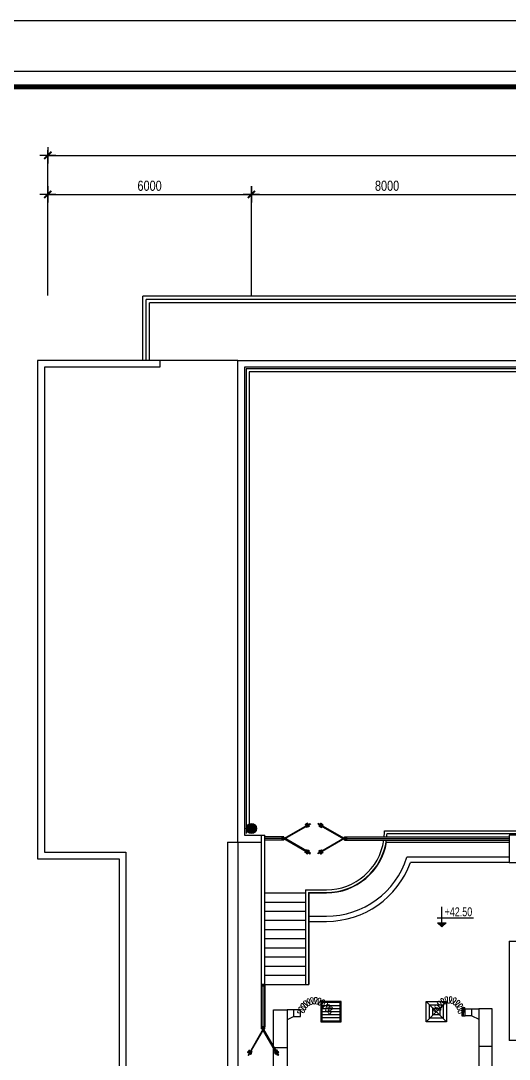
# Model space of a CAD drawing. Header units: metres. Extents: x 352651 to 1421851, y -87441 to -24441.
# Drawn here: x 1349624 to 1364021, y -55066 to -24441 of the extents above; entities that cross this region are included whole.
import ezdxf

# ---------------------------------------------------------------- set-up
doc = ezdxf.new("R2010")
doc.units = ezdxf.units.M
doc.header["$LTSCALE"] = 300
doc.header["$MEASUREMENT"] = 0
doc.header["$PDMODE"] = 2
doc.linetypes.add('DASHED2', pattern=[0.375, 0.25, -0.125])
doc.layers.get('0').update_dxf_attribs({"linetype": 'CONTINUOUS'})
doc.layers.get('Defpoints').update_dxf_attribs({"linetype": 'CONTINUOUS'})
for name, color, linetype in [('CUA', 8, 'CONTINUOUS'), ('CUAGIO', 2, 'CONTINUOUS'), ('DIM', 1, 'CONTINUOUS'), ('HATCH', 145, 'CONTINUOUS'), ('THAY', 9, 'CONTINUOUS'), ('TUONG', 7, 'CONTINUOUS'), ('vach', 6, 'CONTINUOUS')]:
    doc.layers.add(name, color=color, linetype=linetype)
doc.layers.add('noi mem', color=5, linetype='BATTING', lineweight=0)
doc.styles.add('ANO', font='VnAvantH.TTF')
doc.styles.add('CHUKICHTHUOC', font='vnshx.shx', dxfattribs={"width": 0.8, "height": 300, "bigfont": '@extfont2.shx'})
doc.linetypes.add('BATTING', pattern='A,0.0001,-0.1,[134,ltypeshp.shx,S=0.1,R=0,X=-0.1,Y=0],-0.2,[134,ltypeshp.shx,S=0.1,R=180,X=0.1,Y=0],-0.1', length=0.4001)
doc.dimstyles.new('150', dxfattribs={"dimscale": 150, "dimtxt": 2, "dimasz": 0.1, "dimexe": 1, "dimexo": 0, "dimgap": 0.7, "dimtad": 1, "dimdec": 0, "dimzin": 0, "dimdsep": 46, "dimtxsty": 'CHUKICHTHUOC', "dimblk": 'ARR', "dimcen": 0, "dimdle": 1, "dimclrd": 3, "dimclre": 3, "dimclrt": 3, "dimadec": 0, "dimazin": 0, "dimtfac": 1, "dimtdec": 0, "dimtix": 1, "dimtmove": 2, "dimatfit": 3, "dimldrblk": 'ARR', "dimfxl": 1, "dimtolj": 1, "dimtzin": 0, "dimarcsym": 0})

# ---------------------------------------------------------------- blocks, each defined once
blk = doc.blocks.new('SAD')
at = {"layer": 'CUAGIO', "color": 8}
for p, q in [((-300, -300), (300, 300)), ((300, -300), (-300, 300))]:
    blk.add_line(p, q, dxfattribs=at)
at = {"layer": 'CUAGIO'}
blk.add_lwpolyline([(300, -300), (300, 300), (-300, 300), (-300, -300)], close=True, dxfattribs=at)
at = {"layer": 'CUAGIO', "color": 8}
for points in [[(200, -200), (200, 200), (-200, 200), (-200, -200)], [(100, -100), (100, 100), (-100, 100), (-100, -100)]]:
    blk.add_lwpolyline(points, close=True, dxfattribs=at)
blk = doc.blocks.new('SAG')
at = {"layer": 'CUAGIO'}
for p, q in [((-300, 300), (-300, -300)), ((300, 300), (-300, 300)), ((300, -300), (300, 300)), ((-300, -300), (300, -300))]:
    blk.add_line(p, q, dxfattribs=at)
at = {"layer": 'CUAGIO', "color": 8}
for p, q in [((-270, 270), (-270, -270)), ((270, 270), (-270, 270)), ((-180, -270), (-180, 270)), ((-90, -270), (-90, 270)), ((0, -270), (0, 270)), ((90, -270), (90, 270)), ((180, -270), (180, 270)), ((270, -270), (270, 270)), ((-270, -270), (270, -270))]:
    blk.add_line(p, q, dxfattribs=at)
blk = doc.blocks.new('ARR')
at = {"color": 1}
for p, q in [((-16, 0), (16, 0)), ((0, -16), (0, 16))]:
    blk.add_line(p, q, dxfattribs=at)
at = {"color": 3, "const_width": 3.6}
blk.add_lwpolyline([(-7.1, -7.1), (7.1, 7.1)], dxfattribs=at)
blk = doc.blocks.new('*D185')
at = {"layer": 'Defpoints', "color": 0, "transparency": 16777216}
for p in [(1356421, -29563), (1350421, -32544), (1356421, -32544)]:
    blk.add_point(p, dxfattribs=at)
at = {"layer": 'DIM', "color": 3, "lineweight": -2, "transparency": 16777216}
for p, q in [((1350421, -32544), (1350421, -29413)), ((1350436, -29563), (1356406, -29563)), ((1356421, -32544), (1356421, -29413))]:
    blk.add_line(p, q, dxfattribs=at)
at = {"layer": 'DIM', "color": 3, "lineweight": -2, "transparency": 16777216, "xscale": 15, "yscale": 15, "zscale": 15, "rotation": 180}
blk.add_blockref('ARR', (1350421, -29563), dxfattribs=at)
at = {"layer": 'DIM', "color": 3, "lineweight": -2, "transparency": 16777216, "xscale": 15, "yscale": 15, "zscale": 15}
blk.add_blockref('ARR', (1356421, -29563), dxfattribs=at)
at = {"layer": 'DIM', "color": 3, "transparency": 16777216, "insert": (1353421, -29308), "char_height": 300, "attachment_point": 5, "style": 'CHUKICHTHUOC'}
blk.add_mtext('\\A1;6000', dxfattribs=at)
blk = doc.blocks.new('*D186')
at = {"layer": 'Defpoints', "color": 0, "transparency": 16777216}
for p in [(1364421, -29563), (1356421, -32544), (1364421, -32544)]:
    blk.add_point(p, dxfattribs=at)
at = {"layer": 'DIM', "color": 3, "lineweight": -2, "transparency": 16777216}
for p, q in [((1356421, -32544), (1356421, -29413)), ((1356436, -29563), (1364406, -29563)), ((1364421, -32544), (1364421, -29413))]:
    blk.add_line(p, q, dxfattribs=at)
at = {"layer": 'DIM', "color": 3, "lineweight": -2, "transparency": 16777216, "xscale": 15, "yscale": 15, "zscale": 15, "rotation": 180}
blk.add_blockref('ARR', (1356421, -29563), dxfattribs=at)
at = {"layer": 'DIM', "color": 3, "lineweight": -2, "transparency": 16777216, "xscale": 15, "yscale": 15, "zscale": 15}
blk.add_blockref('ARR', (1364421, -29563), dxfattribs=at)
at = {"layer": 'DIM', "color": 3, "transparency": 16777216, "insert": (1360421, -29308), "char_height": 300, "attachment_point": 5, "style": 'CHUKICHTHUOC'}
blk.add_mtext('\\A1;8000', dxfattribs=at)
blk = doc.blocks.new('*D189')
at = {"layer": 'Defpoints', "color": 0, "transparency": 16777216}
for p in [(1380421, -28410), (1350421, -32544), (1380421, -32544)]:
    blk.add_point(p, dxfattribs=at)
at = {"layer": 'DIM', "color": 3, "lineweight": -2, "transparency": 16777216}
for p, q in [((1350421, -32544), (1350421, -28260)), ((1350436, -28410), (1380406, -28410)), ((1380421, -32544), (1380421, -28260))]:
    blk.add_line(p, q, dxfattribs=at)
at = {"layer": 'DIM', "color": 3, "lineweight": -2, "transparency": 16777216, "xscale": 15, "yscale": 15, "zscale": 15, "rotation": 180}
blk.add_blockref('ARR', (1350421, -28410), dxfattribs=at)
at = {"layer": 'DIM', "color": 3, "lineweight": -2, "transparency": 16777216, "xscale": 15, "yscale": 15, "zscale": 15}
blk.add_blockref('ARR', (1380421, -28410), dxfattribs=at)
at = {"layer": 'DIM', "color": 3, "transparency": 16777216, "insert": (1365421, -28155), "char_height": 300, "attachment_point": 5, "style": 'CHUKICHTHUOC'}
blk.add_mtext('\\A1;30000', dxfattribs=at)
blk = doc.blocks.new('cot1')
at = {"layer": 'vach'}
blk.add_lwpolyline([(-400, -400), (400, -400), (400, 400), (-400, 400)], close=True, dxfattribs=at)
blk = doc.blocks.new('COTSAN')
for p, q in [((0, 1.04), (0, 5.58)), ((-1.34, 2.54), (8.9, 2.54))]:
    blk.add_line(p, q)
blk.add_lwpolyline([(-1.2, 1.11), (1.2, 1.11), (0, 0)], close=True)
blk.add_solid([(-1.2, 1.11), (1.2, 1.11), (0, 0)])
at = {"style": 'ANO', "width": 0.75}
blk.add_attdef('+0.000', (0.77, 2.94), '', height=2.5, dxfattribs=at)
blk = doc.blocks.new('1-van gio D200')
at = {"layer": 'CUAGIO'}
h = blk.add_hatch(dxfattribs=at)
h.set_pattern_fill('ANSI31', color=256, scale=100, style=0)
edge = h.paths.add_edge_path()
edge.add_ellipse((486127, -58494), major_axis=(-38.1, 0), ratio=0.310482, start_angle=0, end_angle=360, ccw=False)
for p, q in [((486167, -58437), (486087, -58277)), ((486127, -58257), (486127, -58494))]:
    blk.add_line(p, q, dxfattribs=at)
at = {"layer": 'CUAGIO', "const_width": 3}
for points in [[(486127, -58457), (486177, -58457), (486177, -58257), (486077, -58257), (486077, -58457), (486127, -58457)], [(486167, -58437), (486087, -58277)], [(486127, -58257), (486127, -58494)]]:
    blk.add_lwpolyline(points, dxfattribs=at)
at = {"layer": 'CUAGIO'}
blk.add_lwpolyline([(486177, -58457), (486077, -58457), (486077, -58257), (486177, -58257)], close=True, dxfattribs=at)
at = {"layer": 'CUAGIO', "const_width": 5.35}
blk.add_lwpolyline([(486131, -58357, -1), (486123, -58357, -1)], format="xyb", close=True, dxfattribs=at)
at = {"layer": 'CUAGIO', "extrusion": (0, 0, -1)}
blk.add_ellipse((486127, -58494), major_axis=(-38.1, 0), ratio=0.310482, start_param=-1.570796, end_param=4.712389, dxfattribs=at)
blk = doc.blocks.new('$circle')
at = {"ltscale": 1.5}
blk.add_circle((0, 0), 0.5, dxfattribs=at)

msp = doc.modelspace()

# ---------------------------------------------------------------- hatches: boundary and pattern name
at = {"layer": 'TUONG'}
h = msp.add_hatch(color=256, dxfattribs=at)
edge = h.paths.add_edge_path()
edge.add_arc((1356421.3, -48259.5), 150, 0, 360, ccw=False)

# ---------------------------------------------------------------- linework, layer by layer
for const_width in [150, 51.9]:
    msp.add_lwpolyline([(1337700.9, -85490.5), (1419900.9, -85490.5), (1419900.9, -26390.5), (1337700.9, -26390.5)], close=True, dxfattribs=dict(const_width=const_width))
at = {"layer": 'CUA'}
for p, q in [((1358050.2, -48127.9), (1358005.2, -48153.9)), ((1358005.2, -48153.9), (1358011.4, -48164.7)), ((1358056.4, -48138.7), (1358011.4, -48164.7)), ((1358092.1, -48110.9), (1358041.9, -48139.9)), ((1358088.7, -48194.5), (1358043.6, -48220.5)), ((1358049.9, -48231.3), (1358043.6, -48220.5)), ((1358094.9, -48205.3), (1358049.9, -48231.3)), ((1358081.2, -48147.3), (1358055.2, -48102.3)), ((1358130.5, -48177.6), (1358080.4, -48206.5)), ((1358093.6, -48168.8), (1358119.6, -48213.8)), ((1358412, -48177.6), (1358462.2, -48206.5)), ((1358448.9, -48168.8), (1358422.9, -48213.8)), ((1358447.6, -48205.3), (1358492.6, -48231.3)), ((1358450.5, -48110.9), (1358500.6, -48139.9)), ((1358453.9, -48194.5), (1358498.9, -48220.5)), ((1358461.4, -48147.3), (1358487.3, -48102.3)), ((1358486.1, -48138.7), (1358531.1, -48164.7)), ((1358492.3, -48127.9), (1358537.4, -48153.9)), ((1358492.6, -48231.3), (1358498.9, -48220.5)), ((1358537.4, -48153.9), (1358531.1, -48164.7)), ((1357321.3, -48509.5), (1356821.3, -48509.5)), ((1357321.3, -48609.1), (1356821.3, -48609.1)), ((1357321.3, -48509.5), (1357321.3, -48609.1)), ((1357374, -48609.1), (1357321.3, -48509.5)), ((1357374, -48509.5), (1357321.3, -48609.1)), ((1357374, -48509.5), (1357321.3, -48509.5)), ((1357374, -48609.1), (1357321.3, -48609.1)), ((1357374, -48609.1), (1357374, -48509.5)), ((1359168.5, -48609.1), (1359168.5, -48509.5)), ((1359168.5, -48609.1), (1359221.3, -48509.5)), ((1359168.5, -48509.5), (1359221.3, -48609.1)), ((1359168.5, -48509.5), (1359221.3, -48509.5)), ((1359168.5, -48609.1), (1359221.3, -48609.1)), ((1359221.3, -48509.5), (1359221.3, -48609.1)), ((1359221.3, -48509.5), (1364021.3, -48509.5)), ((1359221.3, -48609.1), (1364021.3, -48609.1)), ((1358005.2, -48964.7), (1358011.4, -48953.9)), ((1358050.2, -48990.7), (1358005.2, -48964.7)), ((1358056.4, -48979.9), (1358011.4, -48953.9)), ((1358092.1, -49007.7), (1358041.9, -48978.7)), ((1358049.9, -48887.3), (1358043.6, -48898.1)), ((1358088.7, -48924.1), (1358043.6, -48898.1)), ((1358094.9, -48913.3), (1358049.9, -48887.3)), ((1358081.2, -48971.3), (1358055.2, -49016.3)), ((1358130.5, -48941), (1358080.4, -48912.1)), ((1358093.6, -48949.8), (1358119.6, -48904.8)), ((1358412, -48941), (1358462.2, -48912.1)), ((1358448.9, -48949.8), (1358422.9, -48904.8)), ((1358447.6, -48913.3), (1358492.6, -48887.3)), ((1358450.5, -49007.7), (1358500.6, -48978.7)), ((1358453.9, -48924.1), (1358498.9, -48898.1)), ((1358461.4, -48971.3), (1358487.3, -49016.3)), ((1358486.1, -48979.9), (1358531.1, -48953.9)), ((1358492.3, -48990.7), (1358537.4, -48964.7)), ((1358492.6, -48887.3), (1358498.9, -48898.1)), ((1358537.4, -48964.7), (1358531.1, -48953.9)), ((1356821.3, -54112.3), (1356721.7, -54112.3)), ((1356721.7, -54165.1), (1356821.3, -54112.3)), ((1356821.3, -54165.1), (1356721.7, -54112.3)), ((1356721.7, -54165.1), (1356721.7, -54112.3)), ((1356721.7, -54165.1), (1356821.3, -54165.1)), ((1356821.3, -54165.1), (1356821.3, -54112.3)), ((1356340.1, -54841.2), (1356366.1, -54796.2)), ((1356350.9, -54847.5), (1356376.9, -54802.4)), ((1356366.1, -54796.2), (1356376.9, -54802.4)), ((1357176.9, -54796.2), (1357166.1, -54802.4)), ((1357192.1, -54847.5), (1357166.1, -54802.4)), ((1357202.9, -54841.2), (1357176.9, -54796.2)), ((1356359.4, -54872.2), (1356314.5, -54846.2)), ((1356323.1, -54883.1), (1356352.1, -54832.9)), ((1356381, -54884.7), (1356426, -54910.6)), ((1356389.7, -54921.6), (1356418.7, -54871.4)), ((1356406.7, -54879.7), (1356432.7, -54834.7)), ((1356417.5, -54885.9), (1356443.5, -54840.9)), ((1356443.5, -54840.9), (1356432.7, -54834.7)), ((1357099.4, -54840.9), (1357110.3, -54834.7)), ((1357125.4, -54885.9), (1357099.4, -54840.9)), ((1357136.2, -54879.7), (1357110.3, -54834.7)), ((1357161.9, -54884.7), (1357117, -54910.6)), ((1357153.2, -54921.6), (1357124.3, -54871.4)), ((1357183.5, -54872.2), (1357228.5, -54846.2)), ((1357219.8, -54883.1), (1357190.9, -54832.9))]:
    msp.add_line(p, q, dxfattribs=at)
at = {"layer": 'CUA', "linetype": 'Continuous'}
for p, q in [((1356721.3, -54112.3), (1356721.3, -52859.5)), ((1356771.3, -54112.3), (1356771.3, -52899.5)), ((1356821.3, -52859.5), (1356821.3, -54112.3)), ((1356821.3, -54112.3), (1356821.3, -52859.5))]:
    msp.add_line(p, q, dxfattribs=at)
at = {"layer": 'CUA'}
for points in [[(1358161.6, -48129), (1357384.6, -48577.6), (1357374, -48559.3), (1358151.1, -48110.7)], [(1358380.9, -48129), (1359157.9, -48577.6), (1359168.5, -48559.3), (1358391.5, -48110.7)], [(1358161.6, -48989.6), (1357384.6, -48541), (1357374, -48559.3), (1358151.1, -49007.9)], [(1358380.9, -48989.6), (1359157.9, -48541), (1359168.5, -48559.3), (1358391.5, -49007.9)], [(1356341.2, -54952.7), (1356789.8, -54175.6), (1356771.5, -54165.1), (1356322.9, -54942.1)], [(1357201.8, -54952.7), (1356753.2, -54175.6), (1356771.5, -54165.1), (1357220.1, -54942.1)]]:
    msp.add_lwpolyline(points, close=True, dxfattribs=at)
at = {"layer": 'CUA', "linetype": 'Continuous'}
for points in [[(1356721.3, -52859.5), (1356721.3, -52899.5), (1356821.3, -52899.5), (1356821.3, -52859.5)], [(1356721.3, -52899.5), (1356721.3, -52859.5), (1356821.3, -52859.5), (1356821.3, -52899.5)]]:
    msp.add_lwpolyline(points, close=True, dxfattribs=at)
at = {"layer": 'CUA', "extrusion": (0, 0, -1)}
for centre, major_axis in [((1358068.2, -48124.7), (17.6, -4.7)), ((1358435.9, -48191.4), (-4.7, 17.6)), ((1358106.6, -48927.2), (4.7, -17.6)), ((1358474.4, -48993.9), (-17.6, 4.7)), ((1356403.5, -54897.7), (-17.6, -4.7)), ((1357206, -54859.2), (-4.7, -17.6))]:
    msp.add_ellipse(centre, major_axis=major_axis, ratio=1, dxfattribs=at)
at = {"layer": 'CUA'}
for centre, major_axis in [((1358106.6, -48191.4), (4.7, 17.6)), ((1358474.4, -48124.7), (-17.6, -4.7)), ((1358068.2, -48993.9), (17.6, 4.7)), ((1358435.9, -48927.2), (-4.7, -17.6)), ((1356336.9, -54859.2), (4.7, -17.6)), ((1357139.4, -54897.7), (17.6, -4.7))]:
    msp.add_ellipse(centre, major_axis=major_axis, ratio=1, dxfattribs=at)
at = {"layer": 'CUAGIO'}
for p, q in [((1362721.3, -53783.4), (1362721.3, -53583.4)), ((1362721.3, -53583.4), (1363121.3, -53583.4)), ((1362921.3, -53783.4), (1362921.3, -53583.4)), ((1362921.3, -53783.4), (1362921.3, -53583.4)), ((1357871.8, -53605.8), (1357471.8, -53605.8)), ((1357671.8, -53805.8), (1357471.8, -53905.8)), ((1357671.8, -53805.8), (1357671.8, -53605.8)), ((1357671.8, -53805.8), (1357671.8, -53605.8)), ((1357671.8, -53805.8), (1357871.8, -53805.8)), ((1357871.8, -53805.8), (1357871.8, -53605.8)), ((1362921.3, -53783.4), (1362721.3, -53783.4)), ((1362921.3, -53783.4), (1363121.3, -53883.4)), ((1357071.8, -54715.8), (1357471.8, -54715.8)), ((1363521.3, -54693.4), (1363121.3, -54693.4))]:
    msp.add_line(p, q, dxfattribs=at)
for points in [[(1363521.3, -53583.4), (1363121.3, -53583.4), (1363121.3, -59133.4), (1363521.3, -59133.4)], [(1357071.8, -53605.8), (1357471.8, -53605.8), (1357471.8, -59155.8), (1357071.8, -59155.8)]]:
    msp.add_lwpolyline(points, close=True, dxfattribs=at)
at = {"layer": 'Defpoints', "linetype": 'DASHED2'}
msp.add_lwpolyline([(1332750.9, -87440.5), (1421850.9, -87440.5), (1421850.9, -24440.5), (1332750.9, -24440.5)], close=True, dxfattribs=at)
msp.add_lwpolyline([(1332750.9, -87440.5), (1421850.9, -87440.5), (1421850.9, -24440.5), (1332750.9, -24440.5)], close=True, dxfattribs=at)
at = {"layer": 'HATCH', "linetype": 'ByBlock'}
msp.add_lwpolyline([(1337250.9, -85940.5), (1420350.9, -85940.5), (1420350.9, -25940.5), (1337250.9, -25940.5)], close=True, dxfattribs=at)
at = {"layer": 'noi mem', "ltscale": 1.5}
for points in [[(1357871.8, -53705.8), (1357820.5, -53701, -1.3333333), (1357845.2, -53630.2), (1357888.4, -53658.3), (1357931.5, -53686.4, 1.3333333), (1357956.2, -53615.5), (1357905, -53610.7), (1357853.4, -53602.3, -1.3333333), (1357882.5, -53533.2), (1357924.5, -53564.4), (1357961, -53599.6, 1.3333333), (1357998.5, -53534.7), (1357949.7, -53520.8), (1357901.8, -53500, -1.3333333), (1357947, -53440.2), (1357980.1, -53480.6), (1358006.7, -53523.8, 1.3333333), (1358059, -53470.1), (1358015.2, -53444.6), (1357973.8, -53412.6, -1.3333333), (1358032.4, -53365.8), (1358054.5, -53413.1), (1358069.7, -53461.5, 1.3333333), (1358133.6, -53422.3), (1358097.3, -53386.8), (1358065.1, -53345.7, -1.3333333), (1358133.4, -53314.7), (1358143.2, -53366), (1358146, -53416.6, 1.3333333), (1358217.6, -53394.3), (1358191.2, -53351), (1358170.1, -53303.2, -1.3333333), (1358243.9, -53289.9), (1358240.7, -53342.1), (1358231.1, -53391.9, 1.3333333), (1358305.9, -53387.9), (1358291, -53339.4), (1358282.2, -53287.9, -1.3333333), (1358357, -53293.1), (1358341.2, -53342.9), (1358319.6, -53388.8, 1.3333333), (1358393.2, -53403.3), (1358390.6, -53352.6), (1358394.7, -53300.5, -1.3333333), (1358466, -53324), (1358438.3, -53368.4), (1358406.1, -53407.6, 1.3333333), (1358473.9, -53439.7), (1358483.8, -53389.9), (1358500.7, -53340.5, -1.3333333), (1358563.9, -53380.8), (1358526.3, -53417), (1358485.4, -53447, 1.3333333), (1358543.2, -53494.8), (1358565, -53449), (1358591, -53404.5, -1.3333333), (1358644.9, -53456.7), (1358601.2, -53484.1), (1358557.5, -53511.4, 1.3333333), (1358611.3, -53563.6), (1358637.3, -53519.2), (1358663.3, -53474.7, -1.3333333), (1358717.1, -53527), (1358673.4, -53554.3), (1358629.8, -53581.5, 1.3333333), (1358683.6, -53633.8), (1358709.6, -53589.4), (1358735.6, -53544.9, -1.3333333), (1358789.4, -53597.2), (1358745.7, -53624.4), (1358702, -53651.7, 1.3333333), (1358755.8, -53704), (1358781.8, -53659.5)], [(1361881.8, -53659.5), (1361831.2, -53653.7, -1.3333333), (1361853.6, -53582.1), (1361898.5, -53606.1), (1361943.2, -53630.2, 1.3333333), (1361965.8, -53558.7), (1361915.4, -53552.8), (1361864.8, -53540.8, -1.3333333), (1361895.1, -53472.2), (1361938, -53501.6), (1361973.8, -53536.2, 1.3333333), (1362014.6, -53473.3), (1361968.4, -53454.7), (1361924, -53427.6, -1.3333333), (1361974.2, -53371.9), (1362005.8, -53413.2), (1362029.1, -53457.2, 1.3333333), (1362087.4, -53410.1), (1362049.3, -53378.1), (1362015.6, -53338.5, -1.3333333), (1362080.7, -53301.2), (1362097.8, -53350.3), (1362106.2, -53399.4, 1.3333333), (1362176.3, -53372.8), (1362150.1, -53330.5), (1362130.4, -53282.3, -1.3333333), (1362203.9, -53267.2), (1362204.9, -53319.2), (1362197.5, -53368.5, 1.3333333), (1362272.4, -53365.1), (1362260.7, -53316.7), (1362257.1, -53264.9, -1.3333333), (1362331.6, -53273.4), (1362316.3, -53323.1), (1362293.9, -53367.6, 1.3333333), (1362366.1, -53387.8), (1362370.1, -53338.2), (1362382.8, -53287.7, -1.3333333), (1362450.9, -53319.1), (1362420.9, -53361.5), (1362385.7, -53396.9, 1.3333333), (1362448.1, -53438.6), (1362467.3, -53392.6), (1362495.1, -53348.7, -1.3333333), (1362550.1, -53399.8), (1362508.3, -53430.7), (1362463.9, -53453.3, 1.3333333), (1362510.1, -53512.4), (1362542.7, -53474.7), (1362582.8, -53441.7, -1.3333333), (1362619.1, -53507.3), (1362569.8, -53523.7), (1362520.5, -53531.4, 1.3333333), (1362546.1, -53601.9), (1362588.9, -53576.2), (1362634, -53552.6, -1.3333333), (1362655.7, -53624.4), (1362605.1, -53629.8), (1362554.4, -53635.2, 1.3333333), (1362576.2, -53707), (1362621.3, -53683.4)]]:
    msp.add_lwpolyline(points, format="xyb", dxfattribs=at)
at = {"layer": 'THAY'}
for p, q in [((1364421.3, -32559.5), (1353221.3, -32559.5)), ((1353221.3, -34459.5), (1353221.3, -32559.5)), ((1353221.3, -34459.5), (1353221.3, -32759.5)), ((1364421.3, -32659.5), (1353321.3, -32659.5)), ((1353321.3, -34459.5), (1353321.3, -32659.5)), ((1353321.3, -34459.5), (1353321.3, -32759.5)), ((1364421.3, -32759.5), (1353421.3, -32759.5)), ((1353421.3, -34459.5), (1353421.3, -32759.5)), ((1350121.3, -34459.5), (1350121.3, -49159.5)), ((1353721.3, -34459.5), (1350121.3, -34459.5)), ((1356021.3, -34459.5), (1353321.3, -34459.5)), ((1353721.3, -34459.5), (1353721.3, -34659.5)), ((1356021.3, -34459.5), (1380821.3, -34459.5)), ((1356021.3, -40959.5), (1356021.3, -34459.5)), ((1353721.3, -34659.5), (1350321.3, -34659.5)), ((1350321.3, -34659.5), (1350321.3, -48959.5)), ((1380621.3, -34659.5), (1356221.3, -34659.5)), ((1356221.3, -34659.5), (1356221.3, -40959.5)), ((1380571.3, -34709.5), (1356271.3, -34709.5)), ((1356271.3, -34709.5), (1356271.3, -40959.5)), ((1380491.3, -34789.5), (1356351.3, -34789.5)), ((1356351.3, -34789.5), (1356351.3, -40959.5)), ((1356021.3, -48659.5), (1356021.3, -40959.5)), ((1356221.3, -40959.5), (1356221.3, -48459.5)), ((1356271.3, -40959.5), (1356271.3, -48409.5)), ((1356351.3, -40959.5), (1356351.3, -48329.5)), ((1355721.3, -48659.5), (1355721.3, -56459.5)), ((1355721.3, -48659.5), (1356021.3, -48659.5)), ((1356021.3, -48659.5), (1356721.3, -48659.5)), ((1356021.3, -48659.5), (1356021.3, -56459.5)), ((1356221.3, -48459.5), (1356821.3, -48459.5)), ((1356721.3, -52859.5), (1356721.3, -48459.5)), ((1356821.3, -52859.5), (1356821.3, -48459.5)), ((1360406.1, -48659.5), (1364021.3, -48659.5)), ((1350321.3, -48959.5), (1352721.3, -48959.5)), ((1352721.3, -48959.5), (1352721.3, -56559.5)), ((1350121.3, -49159.5), (1352521.3, -49159.5)), ((1352521.3, -49159.5), (1352521.3, -56559.5)), ((1364021.3, -49109.5), (1361005.6, -49109.5)), ((1364021.3, -49259.5), (1361113.1, -49259.5)), ((1356821.3, -50159.5), (1358021.3, -50159.5)), ((1358021.3, -50069.5), (1358021.3, -52859.5)), ((1358101.3, -50149.5), (1358101.3, -52859.5)), ((1358111.3, -50159.5), (1358111.3, -52859.5)), ((1356821.3, -50429.5), (1358021.3, -50429.5)), ((1356821.3, -50699.5), (1358021.3, -50699.5)), ((1356821.3, -50969.5), (1358021.3, -50969.5)), ((1356821.3, -51239.5), (1358021.3, -51239.5)), ((1356821.3, -51509.5), (1358021.3, -51509.5)), ((1356821.3, -51779.5), (1358021.3, -51779.5)), ((1356821.3, -52049.5), (1358021.3, -52049.5)), ((1356821.3, -52319.5), (1358021.3, -52319.5)), ((1356821.3, -52589.5), (1358021.3, -52589.5)), ((1356821.3, -52859.5), (1358111.3, -52859.5))]:
    msp.add_line(p, q, dxfattribs=at)
at = {"layer": 'THAY', "linetype": 'Continuous'}
for p, q in [((1357321.3, -48559.3), (1356821.3, -48559.3)), ((1359221.3, -48559.3), (1364021.3, -48559.3))]:
    msp.add_line(p, q, dxfattribs=at)
at = {"layer": 'THAY', "linetype": 'ByBlock'}
msp.add_lwpolyline([(1337250.9, -85940.5), (1420350.9, -85940.5), (1420350.9, -25940.5), (1337250.9, -25940.5)], close=True, dxfattribs=at)
at = {"layer": 'THAY'}
for points in [[(1360334.7, -48509.5, 0.0263503), (1360341, -48329.5)], [(1358021.3, -50069.5), (1358631.3, -50069.5, 0.3719381), (1360322.9, -48609.1, 0.3634555)], [(1358101.3, -50149.5), (1358631.3, -50149.5, 0.3738146), (1360403.8, -48609.1, 0.3657097)], [(1358111.3, -50159.5), (1358631.3, -50159.5, 0.3659774), (1360406.1, -48659.5, 0.3659774)], [(1360415, -48509.5, 0.0139911), (1360420.6, -48409.5)], [(1358101.3, -50849.5), (1358631.3, -50849.5, 0.3271886), (1361005.6, -49109.5, 0.3271886)], [(1358101.3, -50999.5), (1358631.3, -50999.5, 0.3156237), (1361113.1, -49259.5, 0.3156237)]]:
    msp.add_lwpolyline(points, format="xyb", dxfattribs=at)
for points in [[(1360341, -48329.5), (1376171.3, -48329.5)], [(1360420.6, -48409.5), (1376171.3, -48409.5)]]:
    msp.add_lwpolyline(points, dxfattribs=at)
at = {"layer": 'TUONG'}
msp.add_lwpolyline([(1332750.9, -87440.5), (1421850.9, -87440.5), (1421850.9, -24440.5), (1332750.9, -24440.5)], close=True, dxfattribs=at)
msp.add_circle((1356421.3, -48259.5), 150, dxfattribs=at)
at = {"layer": 'vach'}
for p, q in [((1364021.3, -51579.5), (1371671.3, -51579.5)), ((1364021.3, -51579.5), (1364021.3, -54509.5)), ((1372821.3, -54509.5), (1364021.3, -54509.5))]:
    msp.add_line(p, q, dxfattribs=at)

# ---------------------------------------------------------------- block references
at = {"layer": 'CUAGIO', "rotation": 270}
msp.add_blockref('SAG', (1358771.8, -53659.5), dxfattribs=at)
at = {"layer": 'CUAGIO', "xscale": -1}
msp.add_blockref('SAD', (1361871.8, -53659.5), dxfattribs=at)
at = {"layer": 'CUAGIO', "xscale": -1, "rotation": 180}
msp.add_blockref('1-van gio D200', (876544.2, -112040.7), dxfattribs=at)
at = {"layer": 'noi mem'}
for p, rotation in [((1362169.5, -53404.4), 11.87721813153745), ((1362199.6, -53399.4), 7.165465849453642), ((1362230, -53396.8), 2.453713567016301), ((1362260.6, -53396.8), 357.7419612850017), ((1362291, -53399.2), 353.0302090026847), ((1362321.2, -53404.2), 348.3184567203659)]:
    msp.add_blockref('$circle', p, dxfattribs=dict(at, rotation=rotation))
at = {"layer": 'THAY', "xscale": 105.3455155199626, "yscale": 105.3455155199626, "zscale": 105.34551552}
msp.add_blockref('COTSAN', (1362034, -51159.5), dxfattribs=at).add_auto_attribs({'+0.000': '+42.50'})
at = {"layer": 'vach'}
msp.add_blockref('cot1', (1364421.3, -48859.5), dxfattribs=at)

# ---------------------------------------------------------------- dimensions: what is measured, and where the dimension line sits
at = {"layer": 'DIM'}
for base, p1, p2, picture, middle in [((1380421.3, -28409.9), (1350421.3, -32544.4), (1380421.3, -32544.4), '*D189', (1365421.3, -28154.9)), ((1356421.3, -29563), (1350421.3, -32544.4), (1356421.3, -32544.4), '*D185', (1353421.3, -29308)), ((1364421.3, -29563), (1356421.3, -32544.4), (1364421.3, -32544.4), '*D186', (1360421.3, -29308))]:
    dim = msp.add_linear_dim(base=base, p1=p1, p2=p2, dimstyle='150', dxfattribs=at)
    dim.commit()
    dim.dimension.update_dxf_attribs({"geometry": picture, "text_midpoint": middle})

doc.saveas('drawing.dxf')
